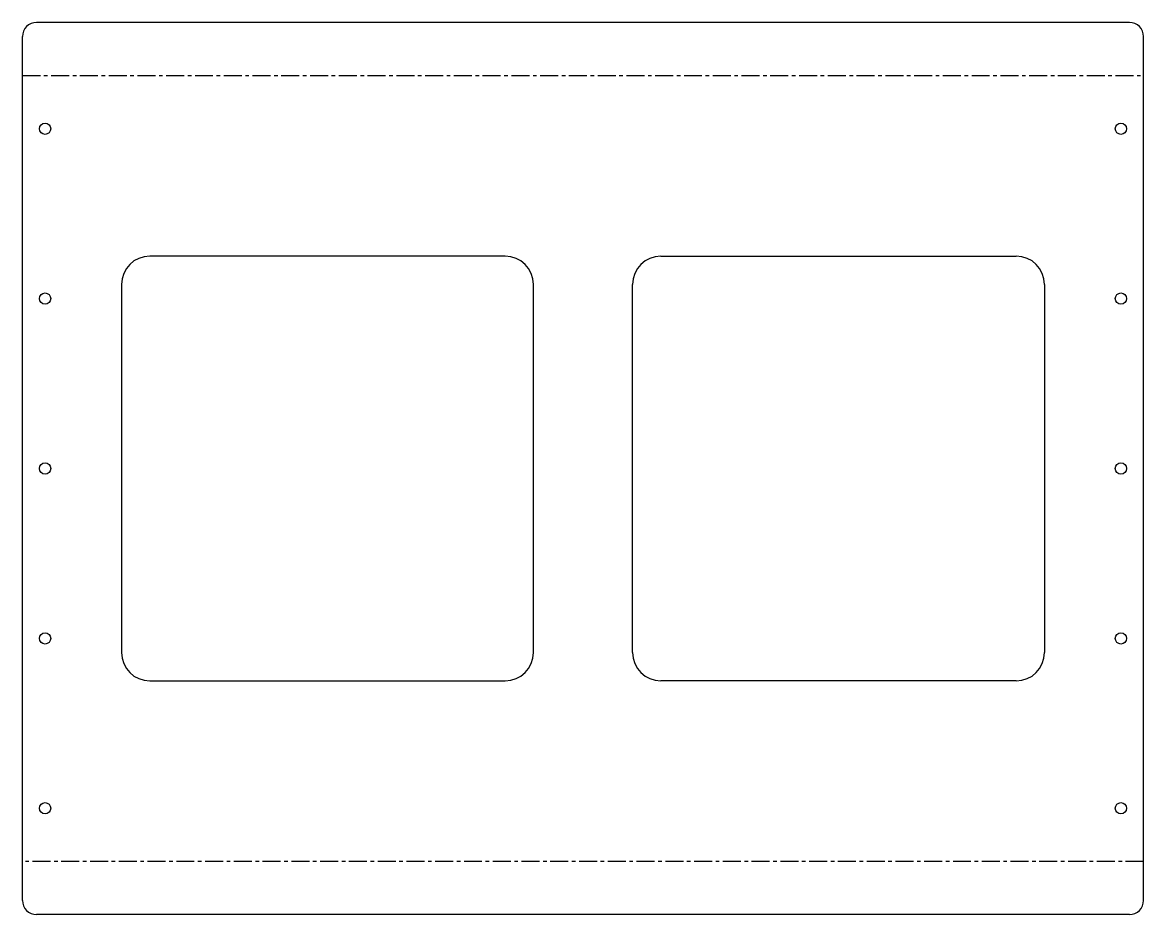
# Model space of a CAD drawing. Header units: millimetres. Extents: x -396 to 396, y -315 to 315.
import ezdxf

# ---------------------------------------------------------------- set-up
doc = ezdxf.new("R2010")
doc.units = ezdxf.units.MM
doc.linetypes.add('CENTERX2', pattern=[20.32, 12.7, -2.54, 2.54, -2.54])

msp = doc.modelspace()

# ---------------------------------------------------------------- linework, layer by layer
at = {"color": 7, "linetype": 'Continuous', "lineweight": 25}
for p, q in [((386, 315.07), (-386, 315.07)), ((-396, -305.07), (-396, 305.07)), ((396, -305.07), (396, 305.07)), ((-55, 150), (-306, 150)), ((55, 150), (306, 150)), ((-326, 130), (-326, -130)), ((-35, -130), (-35, 130)), ((35, -130), (35, 130)), ((326, 130), (326, -130)), ((-306, -150), (-55, -150)), ((306, -150), (55, -150)), ((386, -315.07), (-386, -315.07))]:
    msp.add_line(p, q, dxfattribs=at)
at = {"color": 7, "linetype": 'CENTERX2'}
for p, q in [((-396, 277.53), (396, 277.53)), ((396, -277.53), (-396, -277.53))]:
    msp.add_line(p, q, dxfattribs=at)
at = {"color": 7, "linetype": 'Continuous', "lineweight": 25}
for centre in [(-380, 240), (380, 240), (-380, 120), (380, 120), (-380, 0), (380, 0), (-380, -120), (380, -120), (-380, -240), (380, -240)]:
    msp.add_circle(centre, 4, dxfattribs=at)
for centre, radius, start, end in [((-386, 305.07), 10, 90, 180), ((386, 305.07), 10, 0, 90), ((-306, 130), 20, 90, 180), ((-55, 130), 20, 0, 90), ((55, 130), 20, 90, 180), ((306, 130), 20, 0, 90), ((-306, -130), 20, 180, 270), ((-55, -130), 20, 270, 0), ((55, -130), 20, 180, 270), ((306, -130), 20, 270, 0), ((-386, -305.07), 10, 180, 270), ((386, -305.07), 10, 270, 0)]:
    msp.add_arc(centre, radius, start, end, dxfattribs=at)

doc.saveas('drawing.dxf')
